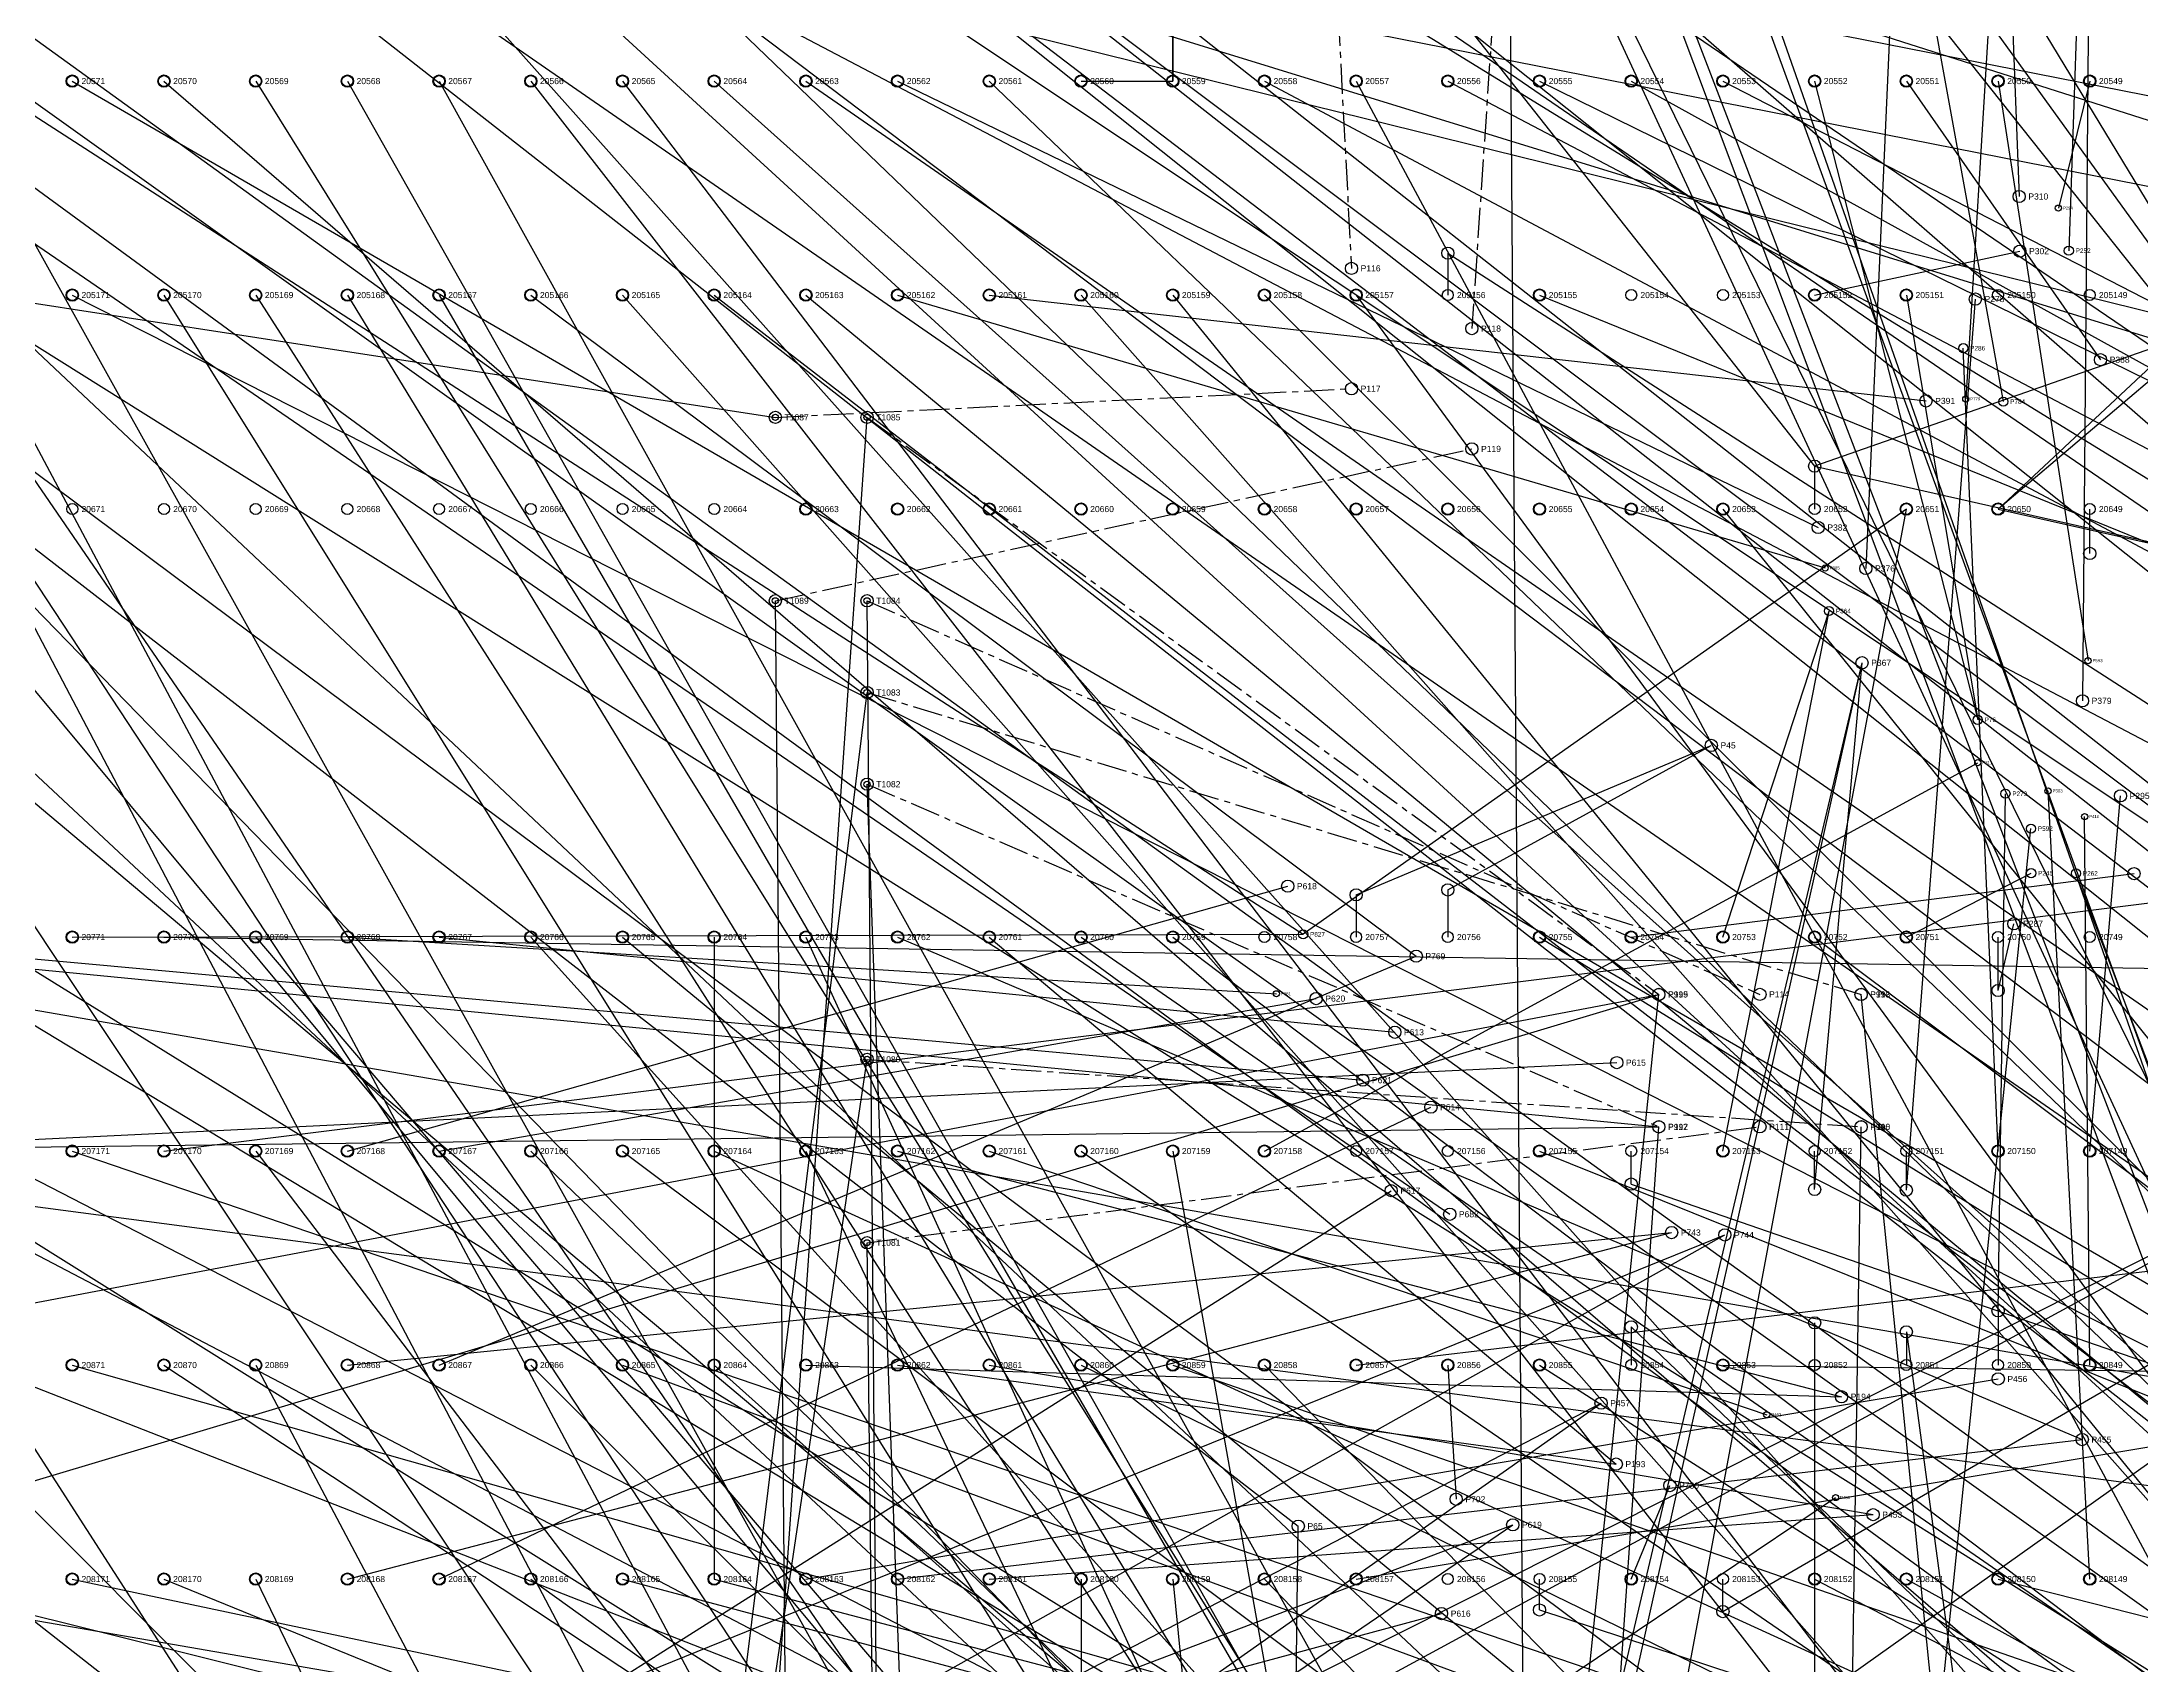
# Model space of a CAD drawing. Extents: x -5 to 376, y -217 to 241.
# Drawn here: x 75.2 to 162.5, y 70.6 to 138.1 of the extents above; entities that cross this region are included whole.
import ezdxf

# ---------------------------------------------------------------- set-up
doc = ezdxf.new("R2010")
doc.units = 0
doc.linetypes.add('CENTER', pattern=[2, 1.25, -0.25, 0.25, -0.25])
for name, color, linetype in [('BOTTOM_PROBES', 1, 'CONTINUOUS'), ('BOTTOM_PROBES_LABEL', 12, 'CONTINUOUS'), ('BOTTOM_TRANSFER', 2, 'CONTINUOUS'), ('BOTTOM_TRANSFER_LABEL', 50, 'CONTINUOUS'), ('BOTTOM_WIRES_BLACK', 250, 'CONTINUOUS'), ('BOTTOM_WIRES_BLUE', 5, 'CONTINUOUS'), ('FIXTURE_INTERFACE_PIN', 4, 'CONTINUOUS'), ('PIN_OFFSET_ARROW', 144, 'CONTINUOUS'), ('TESTER_INTERFACE_PIN', 144, 'CONTINUOUS'), ('TESTER_INTERFACE_PIN_LABEL', 144, 'CONTINUOUS'), ('TOP_PROBES', 6, 'CONTINUOUS'), ('TOP_PROBES_LABEL', 200, 'CONTINUOUS'), ('TOP_TRANSFER', 2, 'CONTINUOUS'), ('TOP_TRANSFER_LABEL', 50, 'CONTINUOUS'), ('TOP_WIRES_BLUE', 5, 'CENTER')]:
    doc.layers.add(name, color=color, linetype=linetype)
doc.styles.get("Standard").update_dxf_attribs({"font": 'arial.ttf'})

msp = doc.modelspace()

# ---------------------------------------------------------------- linework, layer by layer
at = {"layer": 'BOTTOM_PROBES'}
for centre, radius in [((157.37078, 131.66598), 0.254), ((158.99892, 131.18592), 0.127), ((157.39872, 129.39522), 0.254), ((159.43072, 129.41554), 0.1905), ((155.5496, 127.4064), 0.254), ((155.04922, 125.36424), 0.1905), ((160.74898, 124.88672), 0.254), ((153.49982, 123.17476), 0.254), ((155.15082, 123.25604), 0.127), ((156.71038, 123.14428), 0.1905), ((149.01926, 117.91442), 0.254), ((149.30882, 116.23548), 0.127), ((151.00046, 116.21516), 0.254), ((149.46884, 114.44478), 0.1905), ((150.84044, 112.29594), 0.254), ((160.23082, 112.38484), 0.127), ((159.99968, 110.71606), 0.254), ((155.64866, 109.92612), 0.1905), ((144.57934, 108.8644), 0.254), ((155.64866, 108.14558), 0.127), ((156.79928, 106.85526), 0.1905), ((158.56966, 106.97464), 0.127), ((161.57956, 106.76636), 0.254), ((157.861, 105.40492), 0.1905), ((160.08858, 105.9053), 0.127), ((126.97968, 103.01478), 0.254), ((157.86862, 103.5558), 0.1905), ((159.73044, 103.54564), 0.1905), ((162.1409, 103.53548), 0.254), ((157.1498, 101.45522), 0.254), ((127.61976, 101.0158), 0.1905), ((132.31876, 100.10648), 0.254), ((126.50978, 98.54438), 0.127), ((128.16078, 98.34626), 0.254), ((142.40002, 98.51644), 0.254), ((150.7998, 98.51644), 0.254), ((131.42976, 96.94672), 0.254), ((130.0988, 94.95536), 0.254), ((140.64996, 95.68434), 0.254), ((132.9309, 93.83522), 0.254), ((142.40002, 93.0148), 0.254), ((150.7998, 93.0148), 0.254), ((131.2799, 90.36558), 0.254), ((133.71068, 89.38514), 0.254), ((142.93088, 88.62568), 0.254), ((145.14068, 88.52662), 0.254), ((149.98954, 81.80578), 0.254), ((156.49956, 82.54492), 0.254), ((139.99972, 81.53654), 0.254), ((146.88058, 81.05648), 0.127), ((159.98952, 80.02524), 0.254), ((140.62964, 79.0067), 0.254), ((133.97992, 77.5462), 0.254), ((142.85976, 78.11516), 0.254), ((149.74062, 77.61478), 0.127), ((151.30018, 76.90612), 0.254), ((127.4191, 76.42606), 0.254), ((136.32942, 76.48448), 0.254), ((133.37032, 72.7964), 0.254)]:
    msp.add_circle(centre, radius, dxfattribs=at)
at = {"layer": 'BOTTOM_TRANSFER'}
for centre in [(105.69194, 122.4915), (109.50194, 122.4915), (105.69194, 114.8715), (109.50194, 114.8715), (109.50194, 111.0615), (109.50194, 107.2515), (109.50194, 95.8215), (109.50194, 88.2015)]:
    msp.add_circle(centre, 0.254, dxfattribs=at)
at = {"layer": 'BOTTOM_WIRES_BLACK'}
for p, q in [((122.20194, 136.4615), (122.20194, 154.2415)), ((122.20194, 154.2415), (148.87194, 120.46204)), ((194.59194, 154.2415), (156.49194, 118.6815)), ((198.40194, 154.2415), (156.49194, 118.6815)), ((122.20194, 145.3515), (122.20194, 136.4615)), ((118.39194, 136.4615), (122.20194, 136.4615)), ((194.59194, 136.4615), (148.87194, 120.46204)), ((118.39194, 127.5715), (198.40194, 37.1983)), ((122.20194, 127.5715), (194.59194, 38.6715)), ((148.87194, 120.46204), (201.75982, 108.52658)), ((156.49194, 118.6815), (201.75982, 108.52658)), ((118.39194, 47.5615), (204.25918, 108.52658)), ((118.39194, 65.3415), (204.25918, 108.52658)), ((122.20194, 65.3415), (201.75982, 108.52658)), ((118.39194, 100.9015), (198.40194, 45.60062)), ((122.20194, 100.9015), (194.59194, 46.06544)), ((118.39194, 92.0115), (198.40194, 37.1983)), ((122.20194, 92.0115), (159.7279, -117.67312)), ((118.39194, 83.1215), (194.59194, 46.06544)), ((122.20194, 83.1215), (194.59194, 57.97804)), ((118.39194, 74.2315), (118.39194, 56.4515)), ((122.20194, 74.2315), (142.82928, -131.27482))]:
    msp.add_line(p, q, dxfattribs=at)
at = {"layer": 'BOTTOM_WIRES_BLUE'}
for p, q in [((53.62194, 154.2415), (140.41882, -10.85342)), ((57.43194, 154.2415), (183.2991, -82.12582)), ((61.24194, 154.2415), (198.37908, -92.14358)), ((76.48194, 154.2415), (256.57048, 59.73572)), ((80.29194, 154.2415), (231.70896, -15.47368)), ((84.10194, 154.2415), (223.35998, 48.9966)), ((87.91194, 154.2415), (207.6704, 39.116)), ((95.53194, 154.2415), (231.44988, 50.52568)), ((99.34194, 154.2415), (231.44988, 50.52568)), ((103.15194, 154.2415), (288.57194, 8.1915)), ((106.96194, 154.2415), (288.57194, 42.4815)), ((110.77194, 154.2415), (284.76194, 34.8615)), ((126.01194, 154.2415), (284.76194, 15.8115)), ((133.63194, 154.2415), (212.5091, -6.7437)), ((137.44194, 154.2415), (216.06256, -55.11546)), ((141.25194, 154.2415), (217.31478, -53.81498)), ((145.06194, 154.2415), (208.07934, 66.84518)), ((148.87194, 154.2415), (193.63944, 80.34528)), ((152.68194, 154.2415), (151.00046, 116.21516)), ((156.49194, 154.2415), (157.37078, 131.66598)), ((160.30194, 154.2415), (159.43072, 129.41554)), ((137.44194, -23.5585), (136.17194, 149.1615)), ((53.62194, 145.3515), (145.48866, 58.87466)), ((57.43194, 145.3515), (227.75418, -102.92334)), ((61.24194, 145.3515), (224.3709, 28.93568)), ((65.05194, 145.3515), (245.63832, 14.8844)), ((80.29194, 145.3515), (199.5297, 51.97602)), ((84.10194, 145.3515), (223.35998, 48.9966)), ((87.91194, 145.3515), (288.57194, 95.8215)), ((91.72194, 145.3515), (207.6704, 39.116)), ((95.53194, 145.3515), (288.57194, 107.2515)), ((99.34194, 145.3515), (284.76194, 88.2015)), ((103.15194, 145.3515), (247.0404, 49.47666)), ((106.96194, 145.3515), (288.57194, 0.5715)), ((110.77194, 145.3515), (288.57194, 12.0015)), ((114.58194, 145.3515), (288.57194, 111.0615)), ((126.01194, 145.3515), (288.57194, 15.8115)), ((129.82194, 145.3515), (284.76194, 95.8215)), ((133.63194, 145.3515), (284.76194, 42.4815)), ((137.44194, 145.3515), (222.21952, -37.66566)), ((141.25194, 145.3515), (216.8144, -51.41468)), ((145.06194, 145.3515), (216.15908, -57.65546)), ((148.87194, 145.3515), (199.8091, 81.2165)), ((152.68194, 145.3515), (156.71038, 123.14428)), ((156.49194, 145.3515), (155.15082, 123.25604)), ((160.30194, 145.3515), (159.99968, 110.71606)), ((49.81194, 136.4615), (127.4191, 76.42606)), ((53.62194, 136.4615), (129.64922, 58.31586)), ((57.43194, 136.4615), (208.81086, 41.5544)), ((61.24194, 136.4615), (207.12938, -85.2551)), ((65.05194, 136.4615), (133.71068, 89.38514)), ((68.86194, 136.4615), (267.27912, -8.7249)), ((72.67194, 136.4615), (127.61976, 101.0158)), ((76.48194, 136.4615), (263.11098, 28.31592)), ((80.29194, 136.4615), (245.1608, -5.93344)), ((84.10194, 136.4615), (211.15274, -67.45478)), ((87.91194, 136.4615), (205.29042, -71.15556)), ((91.72194, 136.4615), (205.24978, -68.07454)), ((95.53194, 136.4615), (208.3308, -8.3947)), ((99.34194, 136.4615), (209.8294, -8.3947)), ((103.15194, 136.4615), (226.04984, 26.5049)), ((106.96194, 136.4615), (197.9803, 73.48474)), ((110.77194, 136.4615), (149.01926, 117.91442)), ((114.58194, 136.4615), (214.5792, 40.68572)), ((126.01194, 136.4615), (179.69992, 107.89666)), ((129.82194, 136.4615), (218.56446, -29.01442)), ((133.63194, 136.4615), (186.75858, 108.52658)), ((137.44194, 136.4615), (194.2592, 108.52658)), ((141.25194, 136.4615), (191.75984, 108.52658)), ((145.06194, 136.4615), (199.26046, 108.52658)), ((148.87194, 136.4615), (155.64866, 109.92612)), ((152.68194, 136.4615), (160.74898, 124.88672)), ((156.49194, 136.4615), (160.23082, 112.38484)), ((160.30194, 136.4615), (158.99892, 131.18592)), ((133.63194, 129.3114), (199.63892, 86.81466)), ((148.87194, 127.5715), (157.39872, 129.39522)), ((49.81194, 127.5715), (140.7795, 51.12512)), ((53.62194, 127.5715), (129.63906, 56.60644)), ((57.43194, 127.5715), (207.4291, -97.58426)), ((61.24194, 127.5715), (229.18928, -74.21372)), ((65.05194, 127.5715), (147.09902, 66.41592)), ((72.67194, 127.5715), (105.69194, 122.4915)), ((76.48194, 127.5715), (258.8387, 35.15614)), ((80.29194, 127.5715), (227.76434, -108.56468)), ((84.10194, 127.5715), (211.19338, -70.87362)), ((87.91194, 127.5715), (214.7697, -80.4545)), ((91.72194, 127.5715), (205.24978, -68.07454)), ((95.53194, 127.5715), (132.31876, 100.10648)), ((99.34194, 127.5715), (211.08924, 1.46558)), ((103.15194, 127.5715), (229.9589, 29.67482)), ((106.96194, 127.5715), (190.09868, 58.87466)), ((110.77194, 127.5715), (149.30882, 116.23548)), ((114.58194, 127.5715), (153.49982, 123.17476)), ((126.01194, 127.5715), (205.08976, 48.48606)), ((129.82194, 127.5715), (218.56446, 6.68528)), ((137.44194, 127.5715), (184.25922, 108.52658)), ((152.68194, 127.5715), (155.64866, 109.92612)), ((152.68194, 90.38844), (155.5496, 127.4064)), ((156.49194, 92.0115), (155.04922, 125.36424)), ((99.34194, -23.5585), (109.50194, 122.4915)), ((126.01194, -23.5585), (152.68194, 118.6815)), ((152.68194, 118.6815), (127.61976, 101.0158)), ((145.06194, 118.6815), (192.21958, 59.94654)), ((80.29194, 92.0115), (267.27912, 115.37442)), ((106.96194, -23.5585), (105.69194, 114.8715)), ((110.77194, -32.4485), (109.50194, 114.8715)), ((145.06194, 92.0115), (149.46884, 114.44478)), ((145.06194, 100.9015), (149.46884, 114.44478)), ((114.58194, -41.3385), (150.84044, 112.29594)), ((114.58194, -50.2285), (150.84044, 112.29594)), ((148.87194, 90.41638), (150.84044, 112.29594)), ((91.72194, -32.4485), (109.50194, 111.0615)), ((129.82194, 102.6541), (144.57934, 108.8644)), ((133.63194, 102.85984), (144.57934, 108.8644)), ((126.01194, 92.0115), (155.64866, 108.14558)), ((114.58194, -32.4485), (109.50194, 107.2515)), ((156.49194, 85.37194), (156.79928, 106.85526)), ((160.30194, 74.2315), (158.56966, 106.97464)), ((160.30194, 92.0115), (161.57956, 106.76636)), ((160.30194, 83.1215), (160.08858, 105.9053)), ((152.68194, 54.97576), (157.861, 105.40492)), ((87.91194, 92.0115), (126.97968, 103.01478)), ((141.25194, 100.9015), (162.1409, 103.53548)), ((152.68194, 100.9015), (157.86862, 103.5558)), ((164.11194, 92.0115), (159.73044, 103.54564)), ((156.49194, 98.68154), (157.1498, 101.45522)), ((49.81194, 100.9015), (133.9596, 56.81472)), ((57.43194, 100.9015), (284.76194, 61.5315)), ((61.24194, 100.9015), (142.40002, 93.0148)), ((65.05194, 100.9015), (130.0988, 94.95536)), ((68.86194, 100.9015), (243.75872, -4.97586)), ((72.67194, 100.9015), (158.09976, 47.97552)), ((76.48194, 100.9015), (127.61976, 101.0158)), ((80.29194, 100.9015), (267.27912, 97.97542)), ((84.10194, 100.9015), (210.84032, -47.5742)), ((87.91194, 100.9015), (126.50978, 98.54438)), ((91.72194, 100.9015), (131.42976, 96.94672)), ((95.53194, 100.9015), (193.65976, -7.79526)), ((99.34194, 100.9015), (177.45964, 36.50488)), ((103.15194, 100.9015), (103.15194, 74.2315)), ((106.96194, 100.9015), (204.81036, -113.65484)), ((110.77194, 100.9015), (159.98952, 80.02524)), ((114.58194, 100.9015), (140.62964, 79.0067)), ((137.44194, 100.9015), (224.46996, 46.94428)), ((148.87194, 100.9015), (210.33994, 54.81574)), ((91.72194, 83.1215), (132.31876, 100.10648)), ((61.24194, 83.1215), (142.40002, 98.51644)), ((61.24194, 74.2315), (142.40002, 98.51644)), ((91.72194, 92.0115), (128.16078, 98.34626)), ((129.82194, -23.5585), (142.40002, 98.51644)), ((164.11194, -32.4485), (150.7998, 98.51644)), ((65.05194, 92.0115), (140.64996, 95.68434)), ((91.72194, -23.5585), (109.50194, 95.8215)), ((91.72194, 74.2315), (132.9309, 93.83522)), ((61.24194, 92.0115), (142.40002, 93.0148)), ((133.63194, -32.4485), (142.40002, 93.0148)), ((148.87194, -32.4485), (150.7998, 93.0148)), ((49.81194, 92.0115), (133.27888, 59.39536)), ((57.43194, 92.0115), (288.57194, 61.5315)), ((68.86194, 92.0115), (249.54992, -21.05406)), ((72.67194, 92.0115), (158.09976, 47.97552)), ((76.48194, 92.0115), (263.11098, 28.31592)), ((84.10194, 92.0115), (190.78194, -47.72914)), ((95.53194, 92.0115), (206.58074, -14.62532)), ((99.34194, 92.0115), (177.36058, 33.5661)), ((103.15194, 92.0115), (188.03874, 53.19522)), ((106.96194, 92.0115), (204.81036, -113.65484)), ((110.77194, 92.0115), (149.98954, 81.80578)), ((114.58194, 92.0115), (146.88058, 81.05648)), ((137.44194, 92.0115), (200.9902, 66.43624)), ((91.72194, 65.3415), (131.2799, 90.36558)), ((141.25194, 90.6399), (212.38972, 66.04508)), ((129.82194, 83.1215), (184.19064, 89.57564)), ((87.91194, 74.2315), (142.93088, 88.62568)), ((87.91194, 83.1215), (142.93088, 88.62568)), ((87.91194, 56.4515), (145.14068, 88.52662)), ((87.91194, 65.3415), (145.14068, 88.52662)), ((110.77194, -23.5585), (109.50194, 88.2015)), ((145.06194, 72.88022), (169.42054, 87.00516)), ((141.25194, 84.70392), (184.45988, 43.42638)), ((148.87194, 84.8741), (148.87194, 22.02434)), ((152.68194, 84.50072), (160.30194, 28.30322)), ((68.86194, 83.1215), (109.50194, 42.4815)), ((72.67194, 83.1215), (134.51078, -12.87526)), ((76.48194, 83.1215), (199.71004, 48.1457)), ((80.29194, 83.1215), (251.22886, -29.68498)), ((84.10194, 83.1215), (156.30906, -53.21554)), ((95.53194, 83.1215), (196.14896, -17.48536)), ((99.34194, 83.1215), (187.09894, 50.78476)), ((103.15194, 83.1215), (188.56452, 6.68528)), ((106.96194, 83.1215), (149.98954, 81.80578)), ((110.77194, 83.1215), (140.62964, 79.0067)), ((114.58194, 83.1215), (151.30018, 76.90612)), ((126.01194, 83.1215), (209.3087, -2.24536)), ((129.82194, 74.2315), (184.39892, 83.33486)), ((133.63194, 83.1215), (133.97992, 77.5462)), ((137.44194, 83.1215), (210.56854, 36.42614)), ((145.06194, 83.1215), (190.75908, 82.47634)), ((106.96194, 74.2315), (156.49956, 82.54492)), ((91.72194, 56.4515), (139.99972, 81.53654)), ((91.72194, 47.5615), (139.99972, 81.53654)), ((110.77194, 74.2315), (159.98952, 80.02524)), ((141.25194, 74.2315), (142.85976, 78.11516)), ((91.72194, 38.6715), (149.74062, 77.61478)), ((114.58194, 74.2315), (151.30018, 76.90612)), ((106.96194, 65.3415), (136.32942, 76.48448)), ((106.96194, 56.4515), (136.32942, 76.48448)), ((126.01194, -32.4485), (127.4191, 76.42606)), ((65.05194, 74.2315), (292.38194, 34.8615)), ((68.86194, 74.2315), (140.73886, 56.33466)), ((72.67194, 74.2315), (161.4805, 4.70408)), ((76.48194, 74.2315), (199.71004, 48.1457)), ((80.29194, 74.2315), (241.1603, 8.65632)), ((84.10194, 74.2315), (150.33498, -62.4459)), ((95.53194, 74.2315), (196.17944, 1.97612)), ((99.34194, 74.2315), (187.09894, 50.78476)), ((103.15194, 74.2315), (188.7601, 51.74488)), ((126.01194, 74.2315), (209.3087, -12.04468)), ((148.87194, 74.2315), (181.89956, 57.06618)), ((152.68194, 74.2315), (192.30086, 52.36464)), ((156.49194, 74.2315), (231.52862, 55.12562)), ((72.67194, 56.4515), (133.37032, 72.7964)), ((137.44194, 72.94626), (226.38004, 43.74642))]:
    msp.add_line(p, q, dxfattribs=at)
at = {"layer": 'FIXTURE_INTERFACE_PIN'}
for centre in [(76.48194, 136.4615), (80.29194, 136.4615), (84.10194, 136.4615), (87.91194, 136.4615), (91.72194, 136.4615), (95.53194, 136.4615), (99.34194, 136.4615), (103.15194, 136.4615), (106.96194, 136.4615), (110.77194, 136.4615), (114.58194, 136.4615), (118.39194, 136.4615), (122.20194, 136.4615), (126.01194, 136.4615), (129.82194, 136.4615), (133.63194, 136.4615), (137.44194, 136.4615), (141.25194, 136.4615), (145.06194, 136.4615), (148.87194, 136.4615), (152.68194, 136.4615), (156.49194, 136.4615), (160.30194, 136.4615), (133.63194, 129.3114), (76.48194, 127.5715), (80.29194, 127.5715), (84.10194, 127.5715), (87.91194, 127.5715), (91.72194, 127.5715), (95.53194, 127.5715), (99.34194, 127.5715), (103.15194, 127.5715), (106.96194, 127.5715), (110.77194, 127.5715), (114.58194, 127.5715), (118.39194, 127.5715), (122.20194, 127.5715), (126.01194, 127.5715), (129.82194, 127.5715), (137.44194, 127.5715), (148.87194, 127.5715), (152.68194, 127.5715), (148.87194, 120.46204), (106.96194, 118.6815), (110.77194, 118.6815), (114.58194, 118.6815), (118.39194, 118.6815), (122.20194, 118.6815), (126.01194, 118.6815), (129.82194, 118.6815), (133.63194, 118.6815), (137.44194, 118.6815), (141.25194, 118.6815), (145.06194, 118.6815), (152.68194, 118.6815), (156.49194, 118.6815), (160.30194, 116.84), (133.63194, 102.85984), (129.82194, 102.6541), (76.48194, 100.9015), (80.29194, 100.9015), (84.10194, 100.9015), (87.91194, 100.9015), (91.72194, 100.9015), (95.53194, 100.9015), (99.34194, 100.9015), (103.15194, 100.9015), (106.96194, 100.9015), (110.77194, 100.9015), (114.58194, 100.9015), (118.39194, 100.9015), (122.20194, 100.9015), (137.44194, 100.9015), (141.25194, 100.9015), (145.06194, 100.9015), (148.87194, 100.9015), (152.68194, 100.9015), (156.49194, 98.68154), (76.48194, 92.0115), (80.29194, 92.0115), (84.10194, 92.0115), (87.91194, 92.0115), (91.72194, 92.0115), (95.53194, 92.0115), (99.34194, 92.0115), (103.15194, 92.0115), (106.96194, 92.0115), (110.77194, 92.0115), (114.58194, 92.0115), (118.39194, 92.0115), (122.20194, 92.0115), (126.01194, 92.0115), (137.44194, 92.0115), (145.06194, 92.0115), (156.49194, 92.0115), (160.30194, 92.0115), (141.25194, 90.6399), (148.87194, 90.41638), (152.68194, 90.38844), (156.49194, 85.37194), (141.25194, 84.70392), (148.87194, 84.8741), (152.68194, 84.50072), (76.48194, 83.1215), (80.29194, 83.1215), (84.10194, 83.1215), (87.91194, 83.1215), (91.72194, 83.1215), (95.53194, 83.1215), (99.34194, 83.1215), (103.15194, 83.1215), (106.96194, 83.1215), (110.77194, 83.1215), (114.58194, 83.1215), (118.39194, 83.1215), (122.20194, 83.1215), (126.01194, 83.1215), (129.82194, 83.1215), (133.63194, 83.1215), (137.44194, 83.1215), (145.06194, 83.1215), (160.30194, 83.1215), (76.48194, 74.2315), (80.29194, 74.2315), (84.10194, 74.2315), (87.91194, 74.2315), (91.72194, 74.2315), (95.53194, 74.2315), (99.34194, 74.2315), (103.15194, 74.2315), (106.96194, 74.2315), (110.77194, 74.2315), (114.58194, 74.2315), (118.39194, 74.2315), (122.20194, 74.2315), (126.01194, 74.2315), (129.82194, 74.2315), (141.25194, 74.2315), (148.87194, 74.2315), (152.68194, 74.2315), (156.49194, 74.2315), (160.30194, 74.2315), (137.44194, 72.94626), (145.06194, 72.88022)]:
    msp.add_circle(centre, 0.254, dxfattribs=at)
at = {"layer": 'PIN_OFFSET_ARROW'}
for p, q in [((133.63194, 129.3114), (133.63194, 127.5715)), ((148.87194, 120.46204), (148.87194, 118.6815)), ((160.30194, 116.84), (160.30194, 118.6815)), ((129.82194, 102.6541), (129.82194, 100.9015)), ((133.63194, 102.85984), (133.63194, 100.9015)), ((156.49194, 98.68154), (156.49194, 100.9015)), ((141.25194, 90.6399), (141.25194, 92.0115)), ((148.87194, 90.41638), (148.87194, 92.0115)), ((152.68194, 90.38844), (152.68194, 92.0115)), ((141.25194, 84.70392), (141.25194, 83.1215)), ((148.87194, 84.8741), (148.87194, 83.1215)), ((156.49194, 85.37194), (156.49194, 83.1215)), ((152.68194, 84.50072), (152.68194, 83.1215)), ((137.44194, 72.94626), (137.44194, 74.2315)), ((145.06194, 72.88022), (145.06194, 74.2315))]:
    msp.add_line(p, q, dxfattribs=at)
at = {"layer": 'TESTER_INTERFACE_PIN'}
for centre in [(76.48194, 136.4615), (80.29194, 136.4615), (84.10194, 136.4615), (87.91194, 136.4615), (91.72194, 136.4615), (95.53194, 136.4615), (99.34194, 136.4615), (103.15194, 136.4615), (106.96194, 136.4615), (110.77194, 136.4615), (114.58194, 136.4615), (118.39194, 136.4615), (122.20194, 136.4615), (126.01194, 136.4615), (129.82194, 136.4615), (133.63194, 136.4615), (137.44194, 136.4615), (141.25194, 136.4615), (145.06194, 136.4615), (148.87194, 136.4615), (152.68194, 136.4615), (156.49194, 136.4615), (160.30194, 136.4615), (76.48194, 127.5715), (80.29194, 127.5715), (84.10194, 127.5715), (87.91194, 127.5715), (91.72194, 127.5715), (95.53194, 127.5715), (99.34194, 127.5715), (103.15194, 127.5715), (106.96194, 127.5715), (110.77194, 127.5715), (114.58194, 127.5715), (118.39194, 127.5715), (122.20194, 127.5715), (126.01194, 127.5715), (129.82194, 127.5715), (133.63194, 127.5715), (137.44194, 127.5715), (141.25194, 127.5715), (145.06194, 127.5715), (148.87194, 127.5715), (152.68194, 127.5715), (156.49194, 127.5715), (160.30194, 127.5715), (76.48194, 118.6815), (80.29194, 118.6815), (84.10194, 118.6815), (87.91194, 118.6815), (91.72194, 118.6815), (95.53194, 118.6815), (99.34194, 118.6815), (103.15194, 118.6815), (106.96194, 118.6815), (110.77194, 118.6815), (114.58194, 118.6815), (118.39194, 118.6815), (122.20194, 118.6815), (126.01194, 118.6815), (129.82194, 118.6815), (133.63194, 118.6815), (137.44194, 118.6815), (141.25194, 118.6815), (145.06194, 118.6815), (148.87194, 118.6815), (152.68194, 118.6815), (156.49194, 118.6815), (160.30194, 118.6815), (76.48194, 100.9015), (80.29194, 100.9015), (84.10194, 100.9015), (87.91194, 100.9015), (91.72194, 100.9015), (95.53194, 100.9015), (99.34194, 100.9015), (103.15194, 100.9015), (106.96194, 100.9015), (110.77194, 100.9015), (114.58194, 100.9015), (118.39194, 100.9015), (122.20194, 100.9015), (126.01194, 100.9015), (129.82194, 100.9015), (133.63194, 100.9015), (137.44194, 100.9015), (141.25194, 100.9015), (145.06194, 100.9015), (148.87194, 100.9015), (152.68194, 100.9015), (156.49194, 100.9015), (160.30194, 100.9015), (76.48194, 92.0115), (80.29194, 92.0115), (84.10194, 92.0115), (87.91194, 92.0115), (91.72194, 92.0115), (95.53194, 92.0115), (99.34194, 92.0115), (103.15194, 92.0115), (106.96194, 92.0115), (110.77194, 92.0115), (114.58194, 92.0115), (118.39194, 92.0115), (122.20194, 92.0115), (126.01194, 92.0115), (129.82194, 92.0115), (133.63194, 92.0115), (137.44194, 92.0115), (141.25194, 92.0115), (145.06194, 92.0115), (148.87194, 92.0115), (152.68194, 92.0115), (156.49194, 92.0115), (160.30194, 92.0115), (76.48194, 83.1215), (80.29194, 83.1215), (84.10194, 83.1215), (87.91194, 83.1215), (91.72194, 83.1215), (95.53194, 83.1215), (99.34194, 83.1215), (103.15194, 83.1215), (106.96194, 83.1215), (110.77194, 83.1215), (114.58194, 83.1215), (118.39194, 83.1215), (122.20194, 83.1215), (126.01194, 83.1215), (129.82194, 83.1215), (133.63194, 83.1215), (137.44194, 83.1215), (141.25194, 83.1215), (145.06194, 83.1215), (148.87194, 83.1215), (152.68194, 83.1215), (156.49194, 83.1215), (160.30194, 83.1215), (76.48194, 74.2315), (80.29194, 74.2315), (84.10194, 74.2315), (87.91194, 74.2315), (91.72194, 74.2315), (95.53194, 74.2315), (99.34194, 74.2315), (103.15194, 74.2315), (106.96194, 74.2315), (110.77194, 74.2315), (114.58194, 74.2315), (118.39194, 74.2315), (122.20194, 74.2315), (126.01194, 74.2315), (129.82194, 74.2315), (133.63194, 74.2315), (137.44194, 74.2315), (141.25194, 74.2315), (145.06194, 74.2315), (148.87194, 74.2315), (152.68194, 74.2315), (156.49194, 74.2315), (160.30194, 74.2315)]:
    msp.add_circle(centre, 0.2286, dxfattribs=at)
at = {"layer": 'TOP_PROBES'}
for centre in [(129.6289, 128.68148), (134.63016, 126.17958), (129.6289, 123.68022), (134.63016, 121.18086), (142.40002, 98.52152), (146.59864, 98.52152), (150.7998, 98.52152), (142.40002, 93.01988), (146.59864, 93.01988), (150.7998, 93.01988)]:
    msp.add_circle(centre, 0.254, dxfattribs=at)
at = {"layer": 'TOP_TRANSFER'}
for centre in [(105.69194, 122.4915), (109.50194, 122.4915), (105.69194, 114.8715), (109.50194, 114.8715), (109.50194, 111.0615), (109.50194, 107.2515), (109.50194, 95.8215), (109.50194, 88.2015)]:
    msp.add_circle(centre, 0.127, dxfattribs=at)
at = {"layer": 'TOP_WIRES_BLUE'}
for p, q in [((128.55194, 149.1615), (129.6289, 128.68148)), ((136.17194, 149.1615), (134.63016, 126.17958)), ((105.69194, 122.4915), (129.6289, 123.68022)), ((109.50194, 122.4915), (142.40002, 98.52152)), ((105.69194, 114.8715), (134.63016, 121.18086)), ((109.50194, 114.8715), (146.59864, 98.52152)), ((109.50194, 111.0615), (150.7998, 98.52152)), ((109.50194, 107.2515), (142.40002, 93.01988)), ((109.50194, 95.8215), (150.7998, 93.01988)), ((109.50194, 88.2015), (146.59864, 93.01988))]:
    msp.add_line(p, q, dxfattribs=at)

# ---------------------------------------------------------------- texts
at = {"layer": 'BOTTOM_PROBES_LABEL'}
for s, height, p in [('P310', 0.254, (157.75178, 131.53898)), ('P294', 0.127, (159.18942, 131.12242)), ('P302', 0.254, (157.77972, 129.26822)), ('P252', 0.1905, (159.71647, 129.32029)), ('P278', 0.254, (155.9306, 127.2794)), ('P286', 0.1905, (155.33497, 125.26899)), ('P388', 0.254, (161.12998, 124.75972)), ('P391', 0.254, (153.88082, 123.04776)), ('P779', 0.127, (155.34132, 123.19254)), ('P784', 0.1905, (156.99613, 123.04903)), ('P382', 0.254, (149.40026, 117.78742)), ('P385', 0.127, (149.49932, 116.17198)), ('P376', 0.254, (151.38146, 116.08816)), ('P364', 0.1905, (149.75459, 114.34953)), ('P367', 0.254, (151.22144, 112.16894)), ('P593', 0.127, (160.42132, 112.32134)), ('P379', 0.254, (160.38068, 110.58906)), ('P76', 0.1905, (155.93441, 109.83087)), ('P45', 0.254, (144.96034, 108.7374)), ('P311', 0.127, (155.83916, 108.08208)), ('P279', 0.1905, (157.08503, 106.76001)), ('P303', 0.127, (158.76016, 106.91114)), ('P295', 0.254, (161.96056, 106.63936)), ('P416', 0.127, (160.27908, 105.8418)), ('P592', 0.1905, (158.14675, 105.30967)), ('P618', 0.254, (127.36068, 102.88778)), ('P245', 0.1905, (158.15437, 103.46055)), ('P262', 0.1905, (160.01619, 103.45039)), ('P287', 0.254, (157.5308, 101.32822)), ('P827', 0.1905, (127.90551, 100.92055)), ('P769', 0.254, (132.69976, 99.97948)), ('P681', 0.127, (126.70028, 98.48088)), ('P999', 0.254, (142.78102, 98.38944)), ('P998', 0.254, (151.1808, 98.38944)), ('P620', 0.254, (128.54178, 98.21926)), ('P613', 0.254, (131.81076, 96.81972)), ('P615', 0.254, (141.03096, 95.55734)), ('P621', 0.254, (130.4798, 94.82836)), ('P614', 0.254, (133.3119, 93.70822)), ('P997', 0.254, (142.78102, 92.8878)), ('P996', 0.254, (151.1808, 92.8878)), ('P617', 0.254, (131.6609, 90.23858)), ('P682', 0.254, (134.09168, 89.25814)), ('P743', 0.254, (143.31188, 88.49868)), ('P744', 0.254, (145.52168, 88.39962)), ('P456', 0.254, (156.88056, 82.41792)), ('P457', 0.254, (140.38072, 81.40954)), ('P194', 0.254, (150.37054, 81.67878)), ('P452', 0.127, (147.07108, 80.99298)), ('P455', 0.254, (160.37052, 79.89824)), ('P193', 0.254, (141.01064, 78.8797)), ('P702', 0.254, (134.36092, 77.4192)), ('P730', 0.254, (143.24076, 77.98816)), ('P458', 0.127, (149.93112, 77.55128)), ('P453', 0.254, (151.68118, 76.77912)), ('P65', 0.254, (127.8001, 76.29906)), ('P619', 0.254, (136.71042, 76.35748)), ('P616', 0.254, (133.75132, 72.6694))]:
    msp.add_text(s, height=height, dxfattribs=at).set_placement(p)
at = {"layer": 'BOTTOM_TRANSFER_LABEL'}
for s, p in [('T1087', (106.07294, 122.3645)), ('T1085', (109.88294, 122.3645)), ('T1089', (106.07294, 114.7445)), ('T1084', (109.88294, 114.7445)), ('T1083', (109.88294, 110.9345)), ('T1082', (109.88294, 107.1245)), ('T1080', (109.88294, 95.6945)), ('T1081', (109.88294, 88.0745))]:
    msp.add_text(s, height=0.254, dxfattribs=at).set_placement(p)
at = {"layer": 'TESTER_INTERFACE_PIN_LABEL'}
for s, p in [('20571', (76.86294, 136.3345)), ('20570', (80.67294, 136.3345)), ('20569', (84.48294, 136.3345)), ('20568', (88.29294, 136.3345)), ('20567', (92.10294, 136.3345)), ('20566', (95.91294, 136.3345)), ('20565', (99.72294, 136.3345)), ('20564', (103.53294, 136.3345)), ('20563', (107.34294, 136.3345)), ('20562', (111.15294, 136.3345)), ('20561', (114.96294, 136.3345)), ('20560', (118.77294, 136.3345)), ('20559', (122.58294, 136.3345)), ('20558', (126.39294, 136.3345)), ('20557', (130.20294, 136.3345)), ('20556', (134.01294, 136.3345)), ('20555', (137.82294, 136.3345)), ('20554', (141.63294, 136.3345)), ('20553', (145.44294, 136.3345)), ('20552', (149.25294, 136.3345)), ('20551', (153.06294, 136.3345)), ('20550', (156.87294, 136.3345)), ('20549', (160.68294, 136.3345)), ('205171', (76.86294, 127.4445)), ('205170', (80.67294, 127.4445)), ('205169', (84.48294, 127.4445)), ('205168', (88.29294, 127.4445)), ('205167', (92.10294, 127.4445)), ('205166', (95.91294, 127.4445)), ('205165', (99.72294, 127.4445)), ('205164', (103.53294, 127.4445)), ('205163', (107.34294, 127.4445)), ('205162', (111.15294, 127.4445)), ('205161', (114.96294, 127.4445)), ('205160', (118.77294, 127.4445)), ('205159', (122.58294, 127.4445)), ('205158', (126.39294, 127.4445)), ('205157', (130.20294, 127.4445)), ('205156', (134.01294, 127.4445)), ('205155', (137.82294, 127.4445)), ('205154', (141.63294, 127.4445)), ('205153', (145.44294, 127.4445)), ('205152', (149.25294, 127.4445)), ('205151', (153.06294, 127.4445)), ('205150', (156.87294, 127.4445)), ('205149', (160.68294, 127.4445)), ('20671', (76.86294, 118.5545)), ('20670', (80.67294, 118.5545)), ('20669', (84.48294, 118.5545)), ('20668', (88.29294, 118.5545)), ('20667', (92.10294, 118.5545)), ('20666', (95.91294, 118.5545)), ('20665', (99.72294, 118.5545)), ('20664', (103.53294, 118.5545)), ('20663', (107.34294, 118.5545)), ('20662', (111.15294, 118.5545)), ('20661', (114.96294, 118.5545)), ('20660', (118.77294, 118.5545)), ('20659', (122.58294, 118.5545)), ('20658', (126.39294, 118.5545)), ('20657', (130.20294, 118.5545)), ('20656', (134.01294, 118.5545)), ('20655', (137.82294, 118.5545)), ('20654', (141.63294, 118.5545)), ('20653', (145.44294, 118.5545)), ('20652', (149.25294, 118.5545)), ('20651', (153.06294, 118.5545)), ('20650', (156.87294, 118.5545)), ('20649', (160.68294, 118.5545)), ('20771', (76.86294, 100.7745)), ('20770', (80.67294, 100.7745)), ('20769', (84.48294, 100.7745)), ('20768', (88.29294, 100.7745)), ('20767', (92.10294, 100.7745)), ('20766', (95.91294, 100.7745)), ('20765', (99.72294, 100.7745)), ('20764', (103.53294, 100.7745)), ('20763', (107.34294, 100.7745)), ('20762', (111.15294, 100.7745)), ('20761', (114.96294, 100.7745)), ('20760', (118.77294, 100.7745)), ('20759', (122.58294, 100.7745)), ('20758', (126.39294, 100.7745)), ('20757', (130.20294, 100.7745)), ('20756', (134.01294, 100.7745)), ('20755', (137.82294, 100.7745)), ('20754', (141.63294, 100.7745)), ('20753', (145.44294, 100.7745)), ('20752', (149.25294, 100.7745)), ('20751', (153.06294, 100.7745)), ('20750', (156.87294, 100.7745)), ('20749', (160.68294, 100.7745)), ('207171', (76.86294, 91.8845)), ('207170', (80.67294, 91.8845)), ('207169', (84.48294, 91.8845)), ('207168', (88.29294, 91.8845)), ('207167', (92.10294, 91.8845)), ('207166', (95.91294, 91.8845)), ('207165', (99.72294, 91.8845)), ('207164', (103.53294, 91.8845)), ('207163', (107.34294, 91.8845)), ('207162', (111.15294, 91.8845)), ('207161', (114.96294, 91.8845)), ('207160', (118.77294, 91.8845)), ('207159', (122.58294, 91.8845)), ('207158', (126.39294, 91.8845)), ('207157', (130.20294, 91.8845)), ('207156', (134.01294, 91.8845)), ('207155', (137.82294, 91.8845)), ('207154', (141.63294, 91.8845)), ('207153', (145.44294, 91.8845)), ('207152', (149.25294, 91.8845)), ('207151', (153.06294, 91.8845)), ('207150', (156.87294, 91.8845)), ('207149', (160.68294, 91.8845)), ('20871', (76.86294, 82.9945)), ('20870', (80.67294, 82.9945)), ('20869', (84.48294, 82.9945)), ('20868', (88.29294, 82.9945)), ('20867', (92.10294, 82.9945)), ('20866', (95.91294, 82.9945)), ('20865', (99.72294, 82.9945)), ('20864', (103.53294, 82.9945)), ('20863', (107.34294, 82.9945)), ('20862', (111.15294, 82.9945)), ('20861', (114.96294, 82.9945)), ('20860', (118.77294, 82.9945)), ('20859', (122.58294, 82.9945)), ('20858', (126.39294, 82.9945)), ('20857', (130.20294, 82.9945)), ('20856', (134.01294, 82.9945)), ('20855', (137.82294, 82.9945)), ('20854', (141.63294, 82.9945)), ('20853', (145.44294, 82.9945)), ('20852', (149.25294, 82.9945)), ('20851', (153.06294, 82.9945)), ('20850', (156.87294, 82.9945)), ('20849', (160.68294, 82.9945)), ('208171', (76.86294, 74.1045)), ('208170', (80.67294, 74.1045)), ('208169', (84.48294, 74.1045)), ('208168', (88.29294, 74.1045)), ('208167', (92.10294, 74.1045)), ('208166', (95.91294, 74.1045)), ('208165', (99.72294, 74.1045)), ('208164', (103.53294, 74.1045)), ('208163', (107.34294, 74.1045)), ('208162', (111.15294, 74.1045)), ('208161', (114.96294, 74.1045)), ('208160', (118.77294, 74.1045)), ('208159', (122.58294, 74.1045)), ('208158', (126.39294, 74.1045)), ('208157', (130.20294, 74.1045)), ('208156', (134.01294, 74.1045)), ('208155', (137.82294, 74.1045)), ('208154', (141.63294, 74.1045)), ('208153', (145.44294, 74.1045)), ('208152', (149.25294, 74.1045)), ('208151', (153.06294, 74.1045)), ('208150', (156.87294, 74.1045)), ('208149', (160.68294, 74.1045))]:
    msp.add_text(s, height=0.254, dxfattribs=at).set_placement(p)
at = {"layer": 'TOP_PROBES_LABEL'}
for s, p in [('P116', (130.0099, 128.55448)), ('P118', (135.01116, 126.05258)), ('P117', (130.0099, 123.55322)), ('P119', (135.01116, 121.05386)), ('P115', (142.78102, 98.39452)), ('P114', (146.97964, 98.39452)), ('P113', (151.1808, 98.39452)), ('P112', (142.78102, 92.89288)), ('P111', (146.97964, 92.89288)), ('P110', (151.1808, 92.89288))]:
    msp.add_text(s, height=0.254, dxfattribs=at).set_placement(p)
at = {"layer": 'TOP_TRANSFER_LABEL'}
for s, p in [('T1087', (106.07294, 122.3645)), ('T1085', (109.88294, 122.3645)), ('T1089', (106.07294, 114.7445)), ('T1084', (109.88294, 114.7445)), ('T1083', (109.88294, 110.9345)), ('T1082', (109.88294, 107.1245)), ('T1080', (109.88294, 95.6945)), ('T1081', (109.88294, 88.0745))]:
    msp.add_text(s, height=0.254, dxfattribs=at).set_placement(p)

doc.saveas('drawing.dxf')
